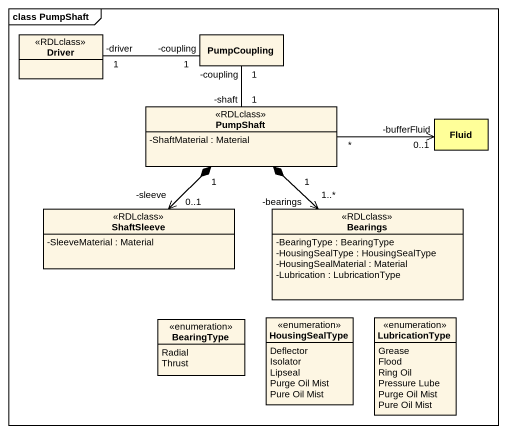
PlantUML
@startuml
mainframe class PumpShaft
hide circle
hide empty members
skinparam classAttributeIconSize 0
class Driver <<RDLclass>>
class PumpCoupling
class PumpShaft <<RDLclass>> {
  -ShaftMaterial : Material
}
class Fluid #FFFF99
class ShaftSleeve <<RDLclass>> {
  -SleeveMaterial : Material
}
class Bearings <<RDLclass>> {
  -BearingType : BearingType
  -HousingSealType : HousingSealType
  -HousingSealMaterial : Material
  -Lubrication : LubricationType
}
enum BearingType {
  Radial
  Thrust
}
enum HousingSealType {
  Deflector
  Isolator
  Lipseal
  Purge Oil Mist
  Pure Oil Mist
}
enum LubricationType {
  Grease
  Flood
  Ring Oil
  Pressure Lube
  Purge Oil Mist
  Pure Oil Mist
}
PumpCoupling "1\n-coupling" -left- "-driver\n1" Driver
PumpCoupling "1\n-coupling" -- "1\n-shaft" PumpShaft
PumpShaft "1" *--> "-sleeve\n0..1" ShaftSleeve
Fluid "-bufferFluid\n0..1" <-left- "*" PumpShaft
Bearings "-bearings\n1..*" <-up-* "1" PumpShaft
@enduml
